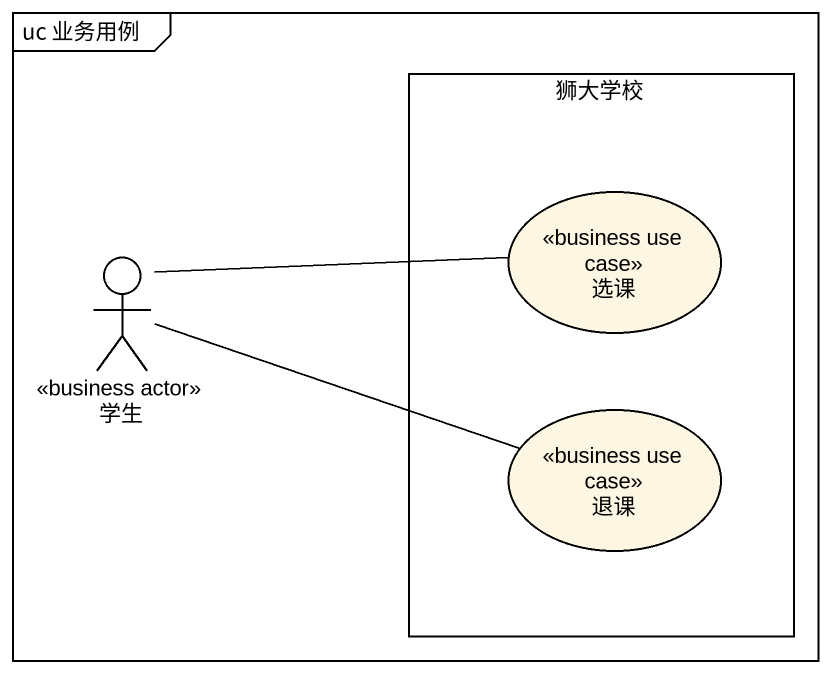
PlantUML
@startuml
mainframe uc 业务用例
rectangle 狮大学校 {
  usecase 选课 <<business use case>>
  usecase 退课 <<business use case>>
}
actor 学生 <<business actor>>
学生 -right- 选课
学生 -right- 退课
@enduml
